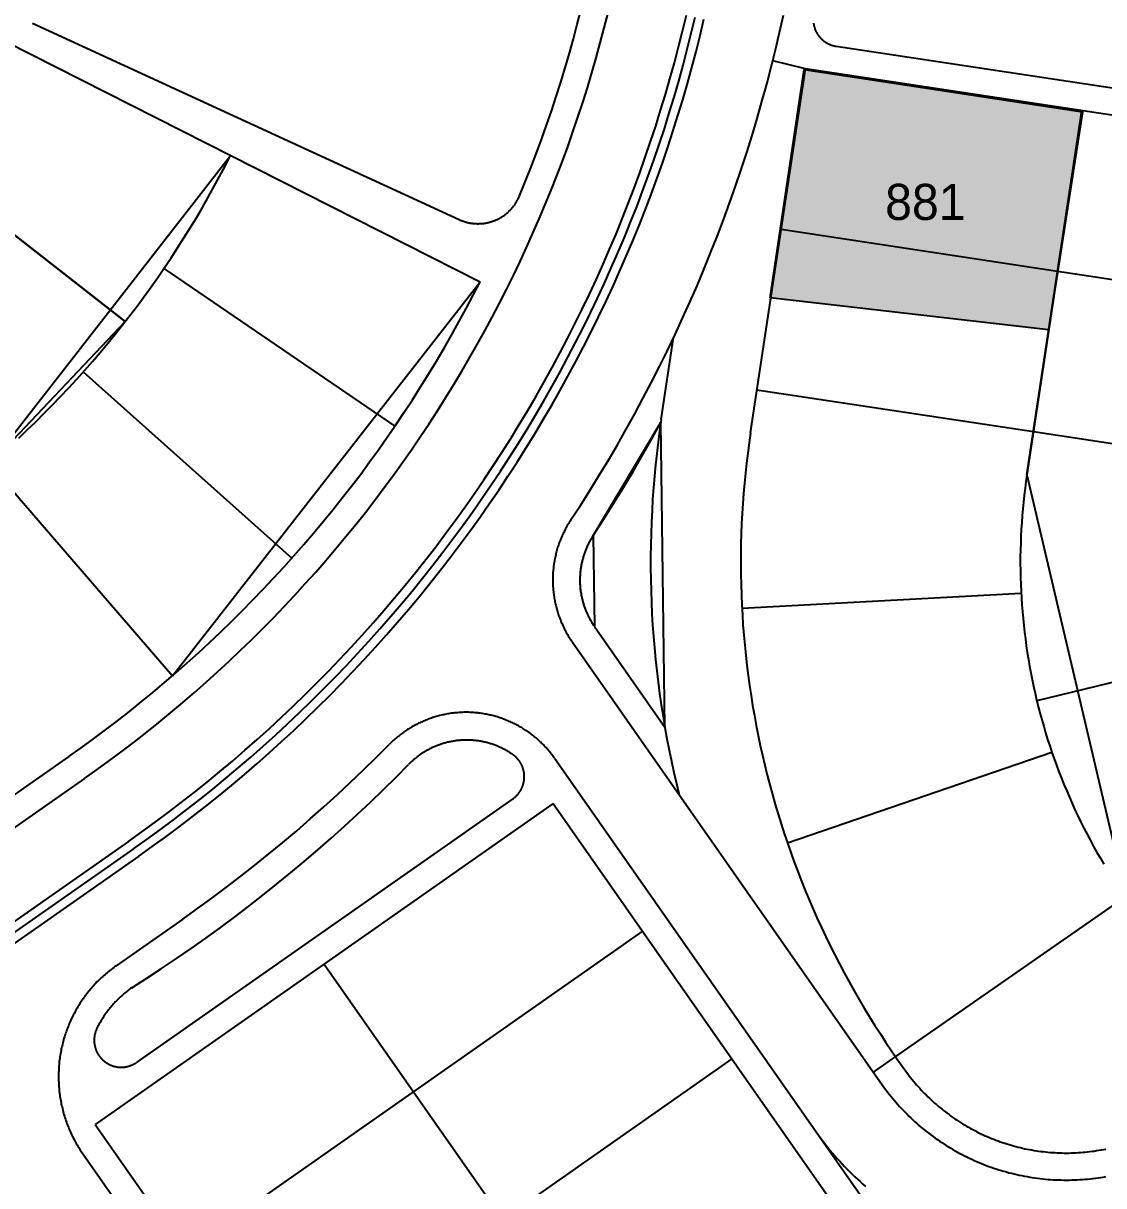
# Model space of a CAD drawing. Header units: metres. Extents: x 680594 to 684853, y 828874 to 830078.
# Drawn here: x 681549.4 to 681669.2, y 829345.4 to 829474.2 of the extents above; entities that cross this region are included whole.
import ezdxf
from ezdxf.enums import TextEntityAlignment as Align

# ---------------------------------------------------------------- set-up
doc = ezdxf.new("R2010")
doc.units = ezdxf.units.M
for name, color, linetype in [('PLOT_LINES', 7, 'Continuous'), ('PLOT_NUMBERS', 7, 'Continuous'), ('SELECTED_PLOTS', 3, 'Continuous')]:
    doc.layers.add(name, color=color, linetype=linetype)

msp = doc.modelspace()

# ---------------------------------------------------------------- hatches: boundary and pattern name
at = {"layer": 'SELECTED_PLOTS'}
h = msp.add_hatch(color=3, dxfattribs=at)
h.dxf.hatch_style = 1
h.paths.add_polyline_path([(681666.87, 829464.43), (681664.1, 829446.62), (681663.11, 829440.26), (681632.23, 829443.81), (681636, 829469.1)])

# ---------------------------------------------------------------- linework, layer by layer
at = {"layer": 'PLOT_LINES'}
for points in [[(681556.19, 829390.51), (681557.6, 829391.51), (681558.99, 829392.52), (681560.37, 829393.55), (681561.74, 829394.59), (681563.1, 829395.66), (681564.44, 829396.73), (681565.78, 829397.83), (681567.09, 829398.94), (681568.4, 829400.06), (681569.69, 829401.2), (681570.97, 829402.36), (681572.23, 829403.53), (681573.48, 829404.71), (681574.72, 829405.91), (681575.94, 829407.12), (681577.15, 829408.35), (681578.35, 829409.59), (681579.52, 829410.85), (681580.69, 829412.12), (681581.84, 829413.41), (681582.97, 829414.7), (681584.09, 829416.01), (681585.19, 829417.34), (681586.28, 829418.68), (681587.35, 829420.02), (681588.4, 829421.39), (681589.44, 829422.76), (681590.46, 829424.15), (681591.47, 829425.55), (681592.46, 829426.96), (681593.43, 829428.38), (681594.39, 829429.81), (681595.33, 829431.26), (681596.25, 829432.71), (681597.15, 829434.18), (681598.04, 829435.66), (681598.91, 829437.14), (681599.76, 829438.64), (681600.6, 829440.15), (681601.41, 829441.66), (681602.21, 829443.19), (681602.99, 829444.73), (681603.76, 829446.27), (681604.5, 829447.83), (681605.23, 829449.39), (681605.93, 829450.96), (681606.62, 829452.54), (681607.29, 829454.13), (681607.94, 829455.72), (681608.58, 829457.32), (681609.19, 829458.93), (681609.78, 829460.55), (681610.36, 829462.18), (681610.91, 829463.81), (681611.45, 829465.44), (681611.97, 829467.09), (681612.47, 829468.74), (681612.94, 829470.39), (681613.4, 829472.05), (681613.84, 829473.72), (681614.26, 829475.39)], [(681561.07, 829383.55), (681562.56, 829384.6), (681564.03, 829385.67), (681565.49, 829386.76), (681566.94, 829387.87), (681568.38, 829388.99), (681569.8, 829390.13), (681571.21, 829391.29), (681572.6, 829392.46), (681573.98, 829393.65), (681575.35, 829394.86), (681576.7, 829396.08), (681578.04, 829397.32), (681579.37, 829398.57), (681580.68, 829399.84), (681581.97, 829401.13), (681583.25, 829402.43), (681584.51, 829403.74), (681585.76, 829405.07), (681586.99, 829406.42), (681588.2, 829407.78), (681589.4, 829409.15), (681590.59, 829410.54), (681591.75, 829411.94), (681592.9, 829413.35), (681594.04, 829414.78), (681595.15, 829416.22), (681596.25, 829417.68), (681597.34, 829419.14), (681598.4, 829420.62), (681599.45, 829422.12), (681600.48, 829423.62), (681601.49, 829425.14), (681602.48, 829426.67), (681603.46, 829428.21), (681604.41, 829429.76), (681605.35, 829431.32), (681606.27, 829432.9), (681607.18, 829434.48), (681608.06, 829436.08), (681608.92, 829437.68), (681609.77, 829439.3), (681610.59, 829440.92), (681611.4, 829442.56), (681612.19, 829444.2), (681612.96, 829445.85), (681613.7, 829447.52), (681614.43, 829449.19), (681615.14, 829450.87), (681615.83, 829452.56), (681616.5, 829454.25), (681617.15, 829455.96), (681617.78, 829457.67), (681618.39, 829459.39), (681618.98, 829461.11), (681619.54, 829462.84), (681620.09, 829464.58), (681620.62, 829466.33), (681621.12, 829468.08), (681621.61, 829469.84), (681622.07, 829471.6), (681622.52, 829473.37), (681622.94, 829475.14)], [(681604.44, 829455.09), (681605.08, 829456.64), (681605.7, 829458.2), (681606.3, 829459.77), (681606.88, 829461.34), (681607.44, 829462.92), (681607.98, 829464.5), (681608.51, 829466.1), (681609.02, 829467.7), (681609.5, 829469.3), (681609.97, 829470.91), (681610.42, 829472.52), (681610.85, 829474.14), (681611.27, 829475.77)], [(681610.11, 829419.15), (681611.19, 829420.8), (681612.25, 829422.46), (681613.28, 829424.14), (681614.3, 829425.82), (681615.3, 829427.52), (681616.27, 829429.24), (681617.23, 829430.96), (681618.16, 829432.7), (681619.08, 829434.44), (681619.97, 829436.2), (681620.84, 829437.97), (681621.7, 829439.74), (681622.53, 829441.53), (681623.33, 829443.33), (681624.12, 829445.14), (681624.89, 829446.95), (681625.63, 829448.78), (681626.35, 829450.61), (681627.05, 829452.45), (681627.73, 829454.3), (681628.38, 829456.16), (681629.02, 829458.03), (681629.63, 829459.9), (681630.22, 829461.78), (681630.78, 829463.67), (681631.32, 829465.57), (681631.85, 829467.47), (681632.34, 829469.37), (681632.82, 829471.29), (681633.27, 829473.21), (681633.7, 829475.13)], [(681550.45, 829474.23), (681597.74, 829452.47)], [(681561.64, 829382.73), (681563.14, 829383.79), (681564.62, 829384.87), (681566.09, 829385.96), (681567.55, 829387.08), (681569, 829388.21), (681570.43, 829389.36), (681571.85, 829390.52), (681573.25, 829391.7), (681574.64, 829392.9), (681576.02, 829394.11), (681577.38, 829395.34), (681578.73, 829396.59), (681580.06, 829397.85), (681581.38, 829399.13), (681582.68, 829400.42), (681583.96, 829401.73), (681585.24, 829403.05), (681586.49, 829404.39), (681587.73, 829405.75), (681588.95, 829407.11), (681590.16, 829408.5), (681591.35, 829409.89), (681592.53, 829411.3), (681593.68, 829412.73), (681594.82, 829414.16), (681595.95, 829415.61), (681597.05, 829417.08), (681598.14, 829418.56), (681599.22, 829420.04), (681600.27, 829421.55), (681601.31, 829423.06), (681602.32, 829424.59), (681603.32, 829426.13), (681604.31, 829427.68), (681605.27, 829429.24), (681606.21, 829430.81), (681607.14, 829432.4), (681608.05, 829433.99), (681608.94, 829435.6), (681609.81, 829437.21), (681610.66, 829438.84), (681611.49, 829440.47), (681612.3, 829442.12), (681613.09, 829443.77), (681613.87, 829445.44), (681614.62, 829447.11), (681615.35, 829448.79), (681616.07, 829450.48), (681616.76, 829452.18), (681617.43, 829453.89), (681618.09, 829455.61), (681618.72, 829457.33), (681619.33, 829459.06), (681619.92, 829460.79), (681620.5, 829462.54), (681621.05, 829464.29), (681621.58, 829466.05), (681622.09, 829467.81), (681622.57, 829469.58), (681623.04, 829471.35), (681623.49, 829473.13), (681623.92, 829474.92)], [(681562.22, 829381.91), (681563.72, 829382.98), (681565.22, 829384.06), (681566.7, 829385.17), (681568.16, 829386.29), (681569.62, 829387.42), (681571.06, 829388.58), (681572.49, 829389.75), (681573.9, 829390.94), (681575.3, 829392.15), (681576.68, 829393.37), (681578.05, 829394.61), (681579.41, 829395.86), (681580.75, 829397.13), (681582.08, 829398.42), (681583.39, 829399.72), (681584.68, 829401.03), (681585.96, 829402.37), (681587.22, 829403.71), (681588.47, 829405.08), (681589.7, 829406.45), (681590.92, 829407.84), (681592.12, 829409.25), (681593.3, 829410.67), (681594.46, 829412.1), (681595.61, 829413.55), (681596.74, 829415.01), (681597.86, 829416.48), (681598.95, 829417.97), (681600.03, 829419.47), (681601.09, 829420.98), (681602.13, 829422.5), (681603.16, 829424.04), (681604.17, 829425.59), (681605.15, 829427.15), (681606.12, 829428.72), (681607.07, 829430.3), (681608.01, 829431.9), (681608.92, 829433.5), (681609.81, 829435.12), (681610.69, 829436.74), (681611.55, 829438.38), (681612.38, 829440.03), (681613.2, 829441.68), (681614, 829443.35), (681614.78, 829445.02), (681615.53, 829446.71), (681616.27, 829448.4), (681616.99, 829450.1), (681617.69, 829451.81), (681618.37, 829453.53), (681619.02, 829455.25), (681619.66, 829456.99), (681620.28, 829458.73), (681620.87, 829460.48), (681621.45, 829462.23), (681622, 829463.99), (681622.54, 829465.76), (681623.05, 829467.54), (681623.54, 829469.32), (681624.01, 829471.1), (681624.46, 829472.89), (681624.89, 829474.69)], [(681637.03, 829474.25), (681637.04, 829474.22), (681637.04, 829474.18), (681637.05, 829474.15), (681637.06, 829474.12), (681637.06, 829474.08), (681637.07, 829474.05), (681637.08, 829474.01), (681637.08, 829473.98), (681637.09, 829473.94), (681637.1, 829473.91), (681637.11, 829473.88), (681637.12, 829473.84), (681637.13, 829473.81), (681637.14, 829473.78), (681637.15, 829473.74), (681637.16, 829473.71), (681637.17, 829473.68), (681637.18, 829473.64), (681637.19, 829473.61), (681637.2, 829473.58), (681637.22, 829473.55), (681637.23, 829473.51), (681637.24, 829473.48), (681637.26, 829473.45), (681637.27, 829473.42), (681637.29, 829473.38), (681637.3, 829473.35), (681637.31, 829473.32), (681637.33, 829473.29), (681637.35, 829473.26), (681637.36, 829473.23), (681637.38, 829473.2), (681637.4, 829473.17), (681637.41, 829473.14), (681637.43, 829473.11), (681637.45, 829473.08), (681637.47, 829473.05), (681637.49, 829473.02), (681637.51, 829472.99), (681637.52, 829472.96), (681637.54, 829472.93), (681637.56, 829472.9), (681637.58, 829472.87), (681637.61, 829472.85), (681637.63, 829472.82), (681637.65, 829472.79), (681637.67, 829472.76), (681637.69, 829472.74), (681637.71, 829472.71), (681637.74, 829472.68), (681637.76, 829472.66), (681637.78, 829472.63), (681637.81, 829472.6), (681637.83, 829472.58), (681637.85, 829472.55), (681637.88, 829472.53), (681637.9, 829472.5), (681637.93, 829472.48), (681637.95, 829472.46), (681637.98, 829472.43), (681638.01, 829472.41), (681638.03, 829472.39), (681638.06, 829472.36), (681638.08, 829472.34), (681638.11, 829472.32), (681638.14, 829472.3), (681638.17, 829472.27), (681638.19, 829472.25), (681638.22, 829472.23), (681638.25, 829472.21), (681638.28, 829472.19), (681638.31, 829472.17), (681638.34, 829472.15), (681638.36, 829472.13), (681638.39, 829472.11), (681638.42, 829472.09), (681638.45, 829472.08), (681638.48, 829472.06), (681638.51, 829472.04), (681638.54, 829472.02), (681638.57, 829472.01), (681638.6, 829471.99), (681638.64, 829471.97), (681638.67, 829471.96), (681638.7, 829471.94), (681638.73, 829471.93), (681638.76, 829471.91), (681638.79, 829471.9), (681638.82, 829471.88), (681638.86, 829471.87), (681638.89, 829471.86), (681638.92, 829471.84), (681638.95, 829471.83), (681638.99, 829471.82), (681639.02, 829471.81), (681639.05, 829471.8), (681639.09, 829471.79), (681639.12, 829471.78), (681639.15, 829471.77), (681639.19, 829471.76), (681639.22, 829471.75), (681639.25, 829471.74), (681639.29, 829471.73), (681639.32, 829471.72), (681639.36, 829471.71), (681639.39, 829471.7), (681639.42, 829471.7), (681639.46, 829471.69), (681639.49, 829471.69), (681639.53, 829471.68), (681639.56, 829471.67)], [(681544.74, 829473.56), (681600.06, 829445.58)], [(681694.93, 829463.3), (681639.56, 829471.67)], [(681636.15, 829469.16), (681632.52, 829470.06)], [(681630.05, 829428.83), (681636.15, 829469.16)], [(681697.45, 829459.89), (681636.15, 829469.16)], [(681666.8, 829464.52), (681660.7, 829424.19), (681671.73, 829377.19), (681685.45, 829357.6)], [(681660.7, 829424.19), (681666.8, 829464.52)], [(681666.8, 829464.52), (681660.7, 829424.19), (681671.73, 829377.19), (681685.45, 829357.6)], [(681536.29, 829460.25), (681525.42, 829448.82), (681545.69, 829425.37), (681560.72, 829441.17), (681536.29, 829460.25)], [(681536.29, 829460.25), (681560.72, 829441.17)], [(681545.69, 829425.37), (681572.4, 829459.57)], [(681548.91, 829428.26), (681549.86, 829429.16), (681550.8, 829430.07), (681551.73, 829431), (681552.65, 829431.93), (681553.56, 829432.88), (681554.46, 829433.83), (681555.35, 829434.8), (681556.23, 829435.77), (681557.09, 829436.76), (681557.94, 829437.75), (681558.79, 829438.76), (681559.62, 829439.78), (681560.43, 829440.8), (681561.24, 829441.84), (681562.03, 829442.88), (681562.81, 829443.93), (681563.58, 829445), (681564.34, 829446.07), (681565.08, 829447.15), (681565.81, 829448.24), (681566.53, 829449.33), (681567.23, 829450.44), (681567.93, 829451.55), (681568.61, 829452.68), (681569.27, 829453.81), (681569.92, 829454.94), (681570.56, 829456.09), (681571.19, 829457.24), (681571.8, 829458.4), (681572.4, 829459.57)], [(681548.91, 829428.26), (681549.86, 829429.16), (681550.8, 829430.07), (681551.73, 829431), (681552.65, 829431.93), (681553.56, 829432.88), (681554.46, 829433.83), (681555.35, 829434.8), (681556.23, 829435.77), (681557.09, 829436.76), (681557.94, 829437.75), (681558.79, 829438.76), (681559.61, 829439.78), (681560.43, 829440.8), (681561.24, 829441.84), (681562.03, 829442.88), (681562.81, 829443.93), (681563.58, 829445), (681564.34, 829446.07), (681565.08, 829447.15), (681565.81, 829448.24), (681566.53, 829449.33), (681567.23, 829450.44), (681567.93, 829451.55), (681568.61, 829452.68), (681569.27, 829453.81), (681569.92, 829454.94), (681570.56, 829456.09), (681571.19, 829457.24), (681571.8, 829458.4), (681572.4, 829459.57)], [(681597.74, 829452.47), (681597.79, 829452.45), (681597.84, 829452.42), (681597.9, 829452.4), (681597.95, 829452.38), (681598.01, 829452.36), (681598.06, 829452.34), (681598.12, 829452.32), (681598.17, 829452.3), (681598.23, 829452.28), (681598.28, 829452.26), (681598.34, 829452.24), (681598.39, 829452.22), (681598.45, 829452.21), (681598.5, 829452.19), (681598.56, 829452.18), (681598.62, 829452.16), (681598.67, 829452.15), (681598.73, 829452.14), (681598.79, 829452.12), (681598.84, 829452.11), (681598.9, 829452.1), (681598.96, 829452.09), (681599.02, 829452.08), (681599.07, 829452.07), (681599.13, 829452.06), (681599.19, 829452.06), (681599.25, 829452.05), (681599.3, 829452.04), (681599.36, 829452.04), (681599.42, 829452.03), (681599.48, 829452.03), (681599.54, 829452.02), (681599.59, 829452.02), (681599.65, 829452.02), (681599.71, 829452.02), (681599.77, 829452.01), (681599.83, 829452.01), (681599.88, 829452.01), (681599.94, 829452.02), (681600, 829452.02), (681600.06, 829452.02), (681600.12, 829452.02), (681600.18, 829452.03), (681600.23, 829452.03), (681600.29, 829452.04), (681600.35, 829452.04), (681600.41, 829452.05), (681600.47, 829452.05), (681600.52, 829452.06), (681600.58, 829452.07), (681600.64, 829452.08), (681600.7, 829452.09), (681600.75, 829452.1), (681600.81, 829452.11), (681600.87, 829452.12), (681600.92, 829452.14), (681600.98, 829452.15), (681601.04, 829452.16), (681601.09, 829452.18), (681601.15, 829452.19), (681601.21, 829452.21), (681601.26, 829452.22), (681601.32, 829452.24), (681601.37, 829452.26), (681601.43, 829452.28), (681601.48, 829452.3), (681601.54, 829452.32), (681601.59, 829452.34), (681601.65, 829452.36), (681601.7, 829452.38), (681601.76, 829452.4), (681601.81, 829452.42), (681601.86, 829452.45), (681601.92, 829452.47), (681601.97, 829452.49), (681602.02, 829452.52), (681602.07, 829452.55), (681602.12, 829452.57), (681602.18, 829452.6), (681602.23, 829452.63), (681602.28, 829452.66), (681602.33, 829452.68), (681602.38, 829452.71), (681602.43, 829452.74), (681602.48, 829452.77), (681602.53, 829452.81), (681602.58, 829452.84), (681602.63, 829452.87), (681602.67, 829452.9), (681602.72, 829452.94), (681602.77, 829452.97), (681602.82, 829453), (681602.86, 829453.04), (681602.91, 829453.07), (681602.95, 829453.11), (681603, 829453.15), (681603.04, 829453.18), (681603.09, 829453.22), (681603.13, 829453.26), (681603.18, 829453.3), (681603.22, 829453.34), (681603.26, 829453.38), (681603.3, 829453.42), (681603.34, 829453.46), (681603.39, 829453.5), (681603.43, 829453.54), (681603.47, 829453.58), (681603.51, 829453.63), (681603.55, 829453.67), (681603.58, 829453.71), (681603.62, 829453.76), (681603.66, 829453.8), (681603.7, 829453.85), (681603.73, 829453.89), (681603.77, 829453.94), (681603.81, 829453.98), (681603.84, 829454.03), (681603.87, 829454.08), (681603.91, 829454.12), (681603.94, 829454.17), (681603.98, 829454.22), (681604.01, 829454.27), (681604.04, 829454.32), (681604.07, 829454.37), (681604.1, 829454.42), (681604.13, 829454.47), (681604.16, 829454.52), (681604.19, 829454.57), (681604.22, 829454.62), (681604.24, 829454.67), (681604.27, 829454.72), (681604.3, 829454.77), (681604.32, 829454.83), (681604.35, 829454.88), (681604.37, 829454.93), (681604.4, 829454.98), (681604.42, 829455.04), (681604.44, 829455.09)], [(681664.11, 829446.72), (681633.46, 829451.36)], [(681525.42, 829448.83), (681565.97, 829401.92)], [(681565.01, 829447.04), (681590.63, 829429.59)], [(681694.76, 829442.09), (681664.11, 829446.72)], [(681554.47, 829392.97), (681555.84, 829393.93), (681557.19, 829394.92), (681558.54, 829395.92), (681559.87, 829396.93), (681561.19, 829397.97), (681562.49, 829399.01), (681563.79, 829400.07), (681565.07, 829401.15), (681566.34, 829402.24), (681567.59, 829403.35), (681568.84, 829404.47), (681570.07, 829405.61), (681571.28, 829406.76), (681572.49, 829407.92), (681573.68, 829409.1), (681574.85, 829410.29), (681576.02, 829411.5), (681577.16, 829412.72), (681578.3, 829413.95), (681579.41, 829415.2), (681580.52, 829416.45), (681581.61, 829417.73), (681582.68, 829419.01), (681583.74, 829420.31), (681584.78, 829421.62), (681585.81, 829422.94), (681586.83, 829424.27), (681587.82, 829425.62), (681588.8, 829426.97), (681589.77, 829428.34), (681590.72, 829429.72), (681591.65, 829431.11), (681592.57, 829432.51), (681593.47, 829433.92), (681594.35, 829435.35), (681595.22, 829436.78), (681596.07, 829438.22), (681596.9, 829439.67), (681597.72, 829441.14), (681598.52, 829442.61), (681599.3, 829444.09), (681600.06, 829445.58)], [(681565.97, 829401.92), (681600.06, 829445.58)], [(681620.16, 829430.32), (681621.53, 829439.4)], [(681556.05, 829435.58), (681579.2, 829414.95)], [(681661.42, 829428.93), (681630.76, 829433.56)], [(681612.61, 829417.47), (681613.75, 829419.22), (681614.87, 829420.99), (681615.96, 829422.76), (681617.03, 829424.56), (681618.08, 829426.36), (681619.11, 829428.18), (681620.11, 829430.01)], [(681620.11, 829430.01), (681612.61, 829417.47), (681612.76, 829407.36), (681620.55, 829396.23), (681620.11, 829430.01)], [(681620.16, 829430.32), (681619.98, 829429.07), (681619.81, 829427.81), (681619.66, 829426.55), (681619.52, 829425.28), (681619.4, 829424.02), (681619.29, 829422.75), (681619.2, 829421.48), (681619.13, 829420.22), (681619.06, 829418.95), (681619.02, 829417.68), (681618.99, 829416.41), (681618.97, 829415.14), (681618.97, 829413.87), (681618.99, 829412.6), (681619.02, 829411.33), (681619.06, 829410.06), (681619.12, 829408.79), (681619.2, 829407.52), (681619.29, 829406.25), (681619.4, 829404.99), (681619.52, 829403.72), (681619.65, 829402.46), (681619.8, 829401.2), (681619.97, 829399.94), (681620.15, 829398.68), (681620.35, 829397.43), (681620.56, 829396.18), (681620.79, 829394.93), (681621.03, 829393.68), (681621.29, 829392.44), (681621.56, 829391.19), (681621.85, 829389.96), (681622.15, 829388.72)], [(681630.05, 829428.83), (681629.89, 829427.72), (681629.74, 829426.6), (681629.6, 829425.49), (681629.48, 829424.37), (681629.37, 829423.25), (681629.28, 829422.13), (681629.19, 829421.01), (681629.12, 829419.89), (681629.07, 829418.77), (681629.02, 829417.64), (681628.99, 829416.52), (681628.97, 829415.4), (681628.97, 829414.27), (681628.98, 829413.15), (681629, 829412.02), (681629.04, 829410.9), (681629.09, 829409.78), (681629.15, 829408.66), (681629.22, 829407.54), (681629.31, 829406.41), (681629.41, 829405.3), (681629.52, 829404.18), (681629.65, 829403.06), (681629.79, 829401.95), (681629.94, 829400.83), (681630.11, 829399.72), (681630.29, 829398.61), (681630.48, 829397.5), (681630.69, 829396.4), (681630.91, 829395.3), (681631.14, 829394.2), (681631.38, 829393.1), (681631.64, 829392.01), (681631.91, 829390.91), (681632.19, 829389.83), (681632.48, 829388.74), (681632.79, 829387.66), (681633.11, 829386.58), (681633.44, 829385.51), (681633.79, 829384.44), (681634.15, 829383.38), (681634.52, 829382.32), (681634.9, 829381.26), (681635.3, 829380.21), (681635.7, 829379.16), (681636.12, 829378.12), (681636.55, 829377.08), (681637, 829376.05), (681637.45, 829375.02), (681637.92, 829374), (681638.4, 829372.98), (681638.89, 829371.97), (681639.4, 829370.97), (681639.91, 829369.97), (681640.44, 829368.97), (681640.98, 829367.99), (681641.53, 829367.01), (681642.09, 829366.03), (681642.66, 829365.07), (681643.25, 829364.11), (681643.84, 829363.15), (681644.45, 829362.21), (681645.06, 829361.27), (681645.69, 829360.34), (681646.33, 829359.41)], [(681692.07, 829424.29), (681661.42, 829428.93)], [(681660.7, 829424.19), (681660.59, 829423.44), (681660.49, 829422.69), (681660.4, 829421.93), (681660.32, 829421.17), (681660.24, 829420.42), (681660.18, 829419.66), (681660.12, 829418.9), (681660.07, 829418.14), (681660.04, 829417.38), (681660.01, 829416.62), (681659.99, 829415.86), (681659.97, 829415.1), (681659.97, 829414.34), (681659.98, 829413.58), (681659.99, 829412.82), (681660.02, 829412.06), (681660.05, 829411.3), (681660.09, 829410.54), (681660.14, 829409.78), (681660.2, 829409.02), (681660.27, 829408.26), (681660.35, 829407.5), (681660.43, 829406.75), (681660.53, 829405.99), (681660.63, 829405.24), (681660.74, 829404.49), (681660.86, 829403.73), (681660.99, 829402.98), (681661.13, 829402.24), (681661.28, 829401.49), (681661.44, 829400.75), (681661.6, 829400), (681661.78, 829399.26), (681661.96, 829398.52), (681662.15, 829397.79), (681662.35, 829397.05), (681662.56, 829396.32), (681662.77, 829395.59), (681663, 829394.86), (681663.23, 829394.14), (681663.48, 829393.42), (681663.73, 829392.7), (681663.99, 829391.99), (681664.25, 829391.27), (681664.53, 829390.56), (681664.81, 829389.86), (681665.11, 829389.16), (681665.41, 829388.46), (681665.71, 829387.76), (681666.03, 829387.07), (681666.36, 829386.38), (681666.69, 829385.7), (681667.03, 829385.02), (681667.38, 829384.34), (681667.74, 829383.67), (681668.1, 829383), (681668.47, 829382.34), (681668.85, 829381.68), (681669.24, 829381.02)], [(681610.11, 829419.15), (681610.04, 829419.03), (681609.96, 829418.91), (681609.89, 829418.79), (681609.81, 829418.67), (681609.74, 829418.55), (681609.67, 829418.43), (681609.61, 829418.3), (681609.54, 829418.18), (681609.47, 829418.05), (681609.41, 829417.93), (681609.35, 829417.8), (681609.29, 829417.68), (681609.23, 829417.55), (681609.17, 829417.42), (681609.11, 829417.29), (681609.06, 829417.16), (681609, 829417.03), (681608.95, 829416.9), (681608.9, 829416.77), (681608.85, 829416.64), (681608.8, 829416.51), (681608.76, 829416.38), (681608.71, 829416.24), (681608.67, 829416.11), (681608.63, 829415.97), (681608.59, 829415.84), (681608.55, 829415.7), (681608.52, 829415.57), (681608.48, 829415.43), (681608.45, 829415.29), (681608.42, 829415.16), (681608.39, 829415.02), (681608.36, 829414.88), (681608.33, 829414.74), (681608.31, 829414.61), (681608.28, 829414.47), (681608.26, 829414.33), (681608.24, 829414.19), (681608.22, 829414.05), (681608.21, 829413.91), (681608.19, 829413.77), (681608.18, 829413.63), (681608.16, 829413.49), (681608.15, 829413.35), (681608.15, 829413.21), (681608.14, 829413.07), (681608.13, 829412.93), (681608.13, 829412.79), (681608.13, 829412.65), (681608.13, 829412.51), (681608.13, 829412.37), (681608.13, 829412.23), (681608.13, 829412.09), (681608.14, 829411.95), (681608.15, 829411.81), (681608.16, 829411.67), (681608.17, 829411.53), (681608.18, 829411.39), (681608.19, 829411.25), (681608.21, 829411.11), (681608.23, 829410.97), (681608.25, 829410.83), (681608.27, 829410.69), (681608.29, 829410.55), (681608.31, 829410.41), (681608.34, 829410.27), (681608.37, 829410.14), (681608.4, 829410), (681608.43, 829409.86), (681608.46, 829409.72), (681608.49, 829409.59), (681608.53, 829409.45), (681608.56, 829409.32), (681608.6, 829409.18), (681608.64, 829409.05), (681608.68, 829408.91), (681608.73, 829408.78), (681608.77, 829408.64), (681608.82, 829408.51), (681608.87, 829408.38), (681608.92, 829408.25), (681608.97, 829408.12), (681609.02, 829407.99), (681609.07, 829407.86), (681609.13, 829407.73), (681609.19, 829407.6), (681609.24, 829407.47), (681609.3, 829407.34), (681609.37, 829407.22), (681609.43, 829407.09), (681609.49, 829406.97), (681609.56, 829406.84), (681609.63, 829406.72), (681609.7, 829406.6), (681609.77, 829406.48), (681609.84, 829406.35), (681609.91, 829406.23), (681609.98, 829406.11), (681610.06, 829406), (681610.14, 829405.88), (681610.22, 829405.76), (681610.3, 829405.65)], [(681612.61, 829417.47), (681612.56, 829417.38), (681612.5, 829417.29), (681612.45, 829417.2), (681612.39, 829417.11), (681612.34, 829417.02), (681612.29, 829416.93), (681612.24, 829416.84), (681612.19, 829416.75), (681612.14, 829416.65), (681612.09, 829416.56), (681612.04, 829416.46), (681612, 829416.37), (681611.95, 829416.27), (681611.91, 829416.18), (681611.87, 829416.08), (681611.83, 829415.98), (681611.79, 829415.89), (681611.75, 829415.79), (681611.71, 829415.69), (681611.67, 829415.59), (681611.64, 829415.49), (681611.6, 829415.39), (681611.57, 829415.29), (681611.54, 829415.19), (681611.51, 829415.09), (681611.48, 829414.99), (681611.45, 829414.89), (681611.42, 829414.79), (681611.4, 829414.69), (681611.37, 829414.58), (681611.35, 829414.48), (681611.33, 829414.38), (681611.3, 829414.28), (681611.28, 829414.17), (681611.27, 829414.07), (681611.25, 829413.96), (681611.23, 829413.86), (681611.22, 829413.76), (681611.2, 829413.65), (681611.19, 829413.55), (681611.18, 829413.44), (681611.17, 829413.34), (681611.16, 829413.23), (681611.15, 829413.13), (681611.15, 829413.02), (681611.14, 829412.92), (681611.14, 829412.81), (681611.13, 829412.71), (681611.13, 829412.6), (681611.13, 829412.5), (681611.13, 829412.39), (681611.14, 829412.29), (681611.14, 829412.18), (681611.14, 829412.08), (681611.15, 829411.97), (681611.16, 829411.87), (681611.16, 829411.76), (681611.17, 829411.66), (681611.18, 829411.55), (681611.2, 829411.45), (681611.21, 829411.34), (681611.22, 829411.24), (681611.24, 829411.13), (681611.26, 829411.03), (681611.27, 829410.93), (681611.29, 829410.82), (681611.31, 829410.72), (681611.34, 829410.62), (681611.36, 829410.51), (681611.38, 829410.41), (681611.41, 829410.31), (681611.43, 829410.21), (681611.46, 829410.11), (681611.49, 829410), (681611.52, 829409.9), (681611.55, 829409.8), (681611.58, 829409.7), (681611.62, 829409.6), (681611.65, 829409.5), (681611.69, 829409.41), (681611.73, 829409.31), (681611.76, 829409.21), (681611.8, 829409.11), (681611.84, 829409.01), (681611.89, 829408.92), (681611.93, 829408.82), (681611.97, 829408.72), (681612.02, 829408.63), (681612.06, 829408.54), (681612.11, 829408.44), (681612.16, 829408.35), (681612.21, 829408.25), (681612.26, 829408.16), (681612.31, 829408.07), (681612.36, 829407.98), (681612.42, 829407.89), (681612.47, 829407.8), (681612.53, 829407.71), (681612.58, 829407.62), (681612.64, 829407.53), (681612.7, 829407.45), (681612.76, 829407.36)], [(681660.06, 829411.02), (681629.11, 829409.37)], [(681612.76, 829407.36), (681620.55, 829396.23)], [(681610.3, 829405.65), (681643.87, 829357.69)], [(681691.93, 829406.44), (681661.81, 829399.12)], [(681608.34, 829392.74), (681608.26, 829392.86), (681608.18, 829392.97), (681608.1, 829393.08), (681608.01, 829393.19), (681607.93, 829393.31), (681607.84, 829393.41), (681607.75, 829393.52), (681607.66, 829393.63), (681607.57, 829393.74), (681607.48, 829393.84), (681607.38, 829393.95), (681607.29, 829394.05), (681607.19, 829394.15), (681607.09, 829394.25), (681606.99, 829394.35), (681606.89, 829394.45), (681606.79, 829394.55), (681606.69, 829394.64), (681606.59, 829394.74), (681606.48, 829394.83), (681606.38, 829394.92), (681606.27, 829395.02), (681606.16, 829395.11), (681606.06, 829395.19), (681605.95, 829395.28), (681605.84, 829395.37), (681605.72, 829395.45), (681605.61, 829395.54), (681605.5, 829395.62), (681605.38, 829395.7), (681605.27, 829395.78), (681605.15, 829395.86), (681605.03, 829395.93), (681604.92, 829396.01), (681604.8, 829396.08), (681604.68, 829396.16), (681604.56, 829396.23), (681604.43, 829396.3), (681604.31, 829396.37), (681604.19, 829396.43), (681604.07, 829396.5), (681603.94, 829396.56), (681603.82, 829396.63), (681603.69, 829396.69), (681603.56, 829396.75), (681603.43, 829396.81), (681603.31, 829396.86), (681603.18, 829396.92), (681603.05, 829396.97), (681602.92, 829397.02), (681602.79, 829397.07), (681602.66, 829397.12), (681602.52, 829397.17), (681602.39, 829397.22), (681602.26, 829397.26), (681602.13, 829397.3), (681601.99, 829397.35), (681601.86, 829397.39), (681601.72, 829397.42), (681601.59, 829397.46), (681601.45, 829397.5), (681601.31, 829397.53), (681601.18, 829397.56), (681601.04, 829397.59), (681600.9, 829397.62), (681600.77, 829397.65), (681600.63, 829397.67), (681600.49, 829397.7), (681600.35, 829397.72), (681600.21, 829397.74), (681600.07, 829397.76), (681599.94, 829397.78), (681599.8, 829397.79), (681599.66, 829397.81), (681599.52, 829397.82), (681599.38, 829397.83), (681599.24, 829397.84), (681599.1, 829397.85), (681598.96, 829397.85), (681598.82, 829397.86), (681598.68, 829397.86), (681598.54, 829397.86), (681598.4, 829397.86), (681598.26, 829397.86), (681598.12, 829397.85), (681597.98, 829397.85), (681597.84, 829397.84), (681597.7, 829397.83), (681597.56, 829397.82), (681597.42, 829397.81), (681597.28, 829397.8), (681597.14, 829397.78), (681597, 829397.76), (681596.86, 829397.75), (681596.72, 829397.73), (681596.58, 829397.7), (681596.44, 829397.68), (681596.31, 829397.66), (681596.17, 829397.63), (681596.03, 829397.6), (681595.89, 829397.57), (681595.76, 829397.54), (681595.62, 829397.51), (681595.49, 829397.47), (681595.35, 829397.44), (681595.21, 829397.4), (681595.08, 829397.36), (681594.95, 829397.32), (681594.81, 829397.27), (681594.68, 829397.23), (681594.55, 829397.19), (681594.41, 829397.14), (681594.28, 829397.09), (681594.15, 829397.04), (681594.02, 829396.99), (681593.89, 829396.93), (681593.76, 829396.88), (681593.63, 829396.82), (681593.51, 829396.77), (681593.38, 829396.71), (681593.25, 829396.65), (681593.13, 829396.58), (681593, 829396.52), (681592.88, 829396.45), (681592.76, 829396.39), (681592.63, 829396.32), (681592.51, 829396.25), (681592.39, 829396.18), (681592.27, 829396.11), (681592.15, 829396.03), (681592.03, 829395.96), (681591.91, 829395.88), (681591.8, 829395.8), (681591.68, 829395.73), (681591.57, 829395.64), (681591.45, 829395.56), (681591.34, 829395.48), (681591.23, 829395.4), (681591.12, 829395.31), (681591.01, 829395.22), (681590.9, 829395.13), (681590.79, 829395.04), (681590.68, 829394.95), (681590.58, 829394.86), (681590.47, 829394.77), (681590.37, 829394.67), (681590.27, 829394.58), (681590.17, 829394.48), (681590.07, 829394.38), (681589.97, 829394.28)], [(681567.09, 829374.94), (681568.72, 829376.1), (681570.34, 829377.28), (681571.94, 829378.47), (681573.53, 829379.69), (681575.1, 829380.92), (681576.66, 829382.18), (681578.2, 829383.45), (681579.73, 829384.74), (681581.24, 829386.05), (681582.74, 829387.38), (681584.22, 829388.72), (681585.68, 829390.09), (681587.13, 829391.47), (681588.56, 829392.87), (681589.97, 829394.28)], [(681603.68, 829393.19), (681603.59, 829393.25), (681603.5, 829393.31), (681603.42, 829393.37), (681603.33, 829393.42), (681603.24, 829393.48), (681603.15, 829393.53), (681603.06, 829393.59), (681602.97, 829393.64), (681602.87, 829393.69), (681602.78, 829393.74), (681602.69, 829393.79), (681602.59, 829393.83), (681602.5, 829393.88), (681602.41, 829393.93), (681602.31, 829393.97), (681602.22, 829394.01), (681602.12, 829394.05), (681602.02, 829394.1), (681601.93, 829394.14), (681601.83, 829394.17), (681601.73, 829394.21), (681601.63, 829394.25), (681601.53, 829394.28), (681601.43, 829394.32), (681601.33, 829394.35), (681601.23, 829394.38), (681601.13, 829394.41), (681601.03, 829394.44), (681600.93, 829394.47), (681600.83, 829394.5), (681600.73, 829394.52), (681600.63, 829394.55), (681600.52, 829394.57), (681600.42, 829394.59), (681600.32, 829394.61), (681600.21, 829394.63), (681600.11, 829394.65), (681600.01, 829394.67), (681599.9, 829394.69), (681599.8, 829394.7), (681599.7, 829394.71), (681599.59, 829394.73), (681599.49, 829394.74), (681599.38, 829394.75), (681599.28, 829394.76), (681599.17, 829394.77), (681599.07, 829394.77), (681598.96, 829394.78), (681598.86, 829394.78), (681598.75, 829394.78), (681598.65, 829394.79), (681598.54, 829394.79), (681598.44, 829394.78), (681598.33, 829394.78), (681598.23, 829394.78), (681598.13, 829394.77), (681598.02, 829394.77), (681597.92, 829394.76), (681597.81, 829394.75), (681597.71, 829394.74), (681597.6, 829394.73), (681597.5, 829394.72), (681597.39, 829394.71), (681597.29, 829394.69), (681597.19, 829394.68), (681597.08, 829394.66), (681596.98, 829394.64), (681596.88, 829394.63), (681596.77, 829394.6), (681596.67, 829394.58), (681596.57, 829394.56), (681596.47, 829394.54), (681596.36, 829394.51), (681596.26, 829394.49), (681596.16, 829394.46), (681596.06, 829394.43), (681595.96, 829394.4), (681595.86, 829394.37), (681595.76, 829394.34), (681595.66, 829394.3), (681595.56, 829394.27), (681595.46, 829394.23), (681595.36, 829394.2), (681595.26, 829394.16), (681595.17, 829394.12), (681595.07, 829394.08), (681594.97, 829394.04), (681594.88, 829393.99), (681594.78, 829393.95), (681594.69, 829393.91), (681594.59, 829393.86), (681594.5, 829393.81), (681594.41, 829393.77), (681594.31, 829393.72), (681594.22, 829393.67), (681594.13, 829393.62), (681594.04, 829393.56), (681593.95, 829393.51), (681593.86, 829393.46), (681593.77, 829393.4), (681593.68, 829393.34), (681593.59, 829393.29), (681593.51, 829393.23), (681593.42, 829393.17), (681593.33, 829393.11), (681593.25, 829393.05), (681593.16, 829392.98), (681593.08, 829392.92), (681593, 829392.86), (681592.92, 829392.79), (681592.83, 829392.72), (681592.75, 829392.66), (681592.67, 829392.59), (681592.59, 829392.52), (681592.52, 829392.45), (681592.44, 829392.38), (681592.36, 829392.31), (681592.29, 829392.23), (681592.21, 829392.16), (681592.14, 829392.08)], [(681554.47, 829392.97), (681486.69, 829345.51)], [(681603.7, 829388.27), (681603.72, 829388.29), (681603.75, 829388.31), (681603.78, 829388.33), (681603.81, 829388.35), (681603.84, 829388.37), (681603.86, 829388.39), (681603.89, 829388.42), (681603.92, 829388.44), (681603.94, 829388.46), (681603.97, 829388.48), (681604, 829388.51), (681604.02, 829388.53), (681604.05, 829388.55), (681604.07, 829388.58), (681604.1, 829388.6), (681604.12, 829388.63), (681604.15, 829388.65), (681604.17, 829388.68), (681604.19, 829388.71), (681604.22, 829388.73), (681604.24, 829388.76), (681604.26, 829388.78), (681604.29, 829388.81), (681604.31, 829388.84), (681604.33, 829388.87), (681604.35, 829388.89), (681604.37, 829388.92), (681604.39, 829388.95), (681604.41, 829388.98), (681604.43, 829389.01), (681604.45, 829389.04), (681604.47, 829389.06), (681604.49, 829389.09), (681604.51, 829389.12), (681604.53, 829389.15), (681604.55, 829389.18), (681604.57, 829389.21), (681604.58, 829389.24), (681604.6, 829389.27), (681604.62, 829389.3), (681604.63, 829389.34), (681604.65, 829389.37), (681604.67, 829389.4), (681604.68, 829389.43), (681604.7, 829389.46), (681604.71, 829389.49), (681604.72, 829389.53), (681604.74, 829389.56), (681604.75, 829389.59), (681604.76, 829389.62), (681604.78, 829389.65), (681604.79, 829389.69), (681604.8, 829389.72), (681604.81, 829389.75), (681604.82, 829389.79), (681604.84, 829389.82), (681604.85, 829389.85), (681604.86, 829389.89), (681604.86, 829389.92), (681604.87, 829389.95), (681604.88, 829389.99), (681604.89, 829390.02), (681604.9, 829390.06), (681604.91, 829390.09), (681604.91, 829390.13), (681604.92, 829390.16), (681604.93, 829390.19), (681604.93, 829390.23), (681604.94, 829390.26), (681604.94, 829390.3), (681604.95, 829390.33), (681604.95, 829390.37), (681604.96, 829390.4), (681604.96, 829390.44), (681604.96, 829390.47), (681604.97, 829390.51), (681604.97, 829390.54), (681604.97, 829390.58), (681604.97, 829390.61), (681604.97, 829390.65), (681604.97, 829390.68), (681604.97, 829390.72), (681604.97, 829390.75), (681604.97, 829390.79), (681604.97, 829390.82), (681604.97, 829390.86), (681604.97, 829390.89), (681604.97, 829390.93), (681604.96, 829390.96), (681604.96, 829391), (681604.96, 829391.03), (681604.95, 829391.07), (681604.95, 829391.1), (681604.95, 829391.14), (681604.94, 829391.17), (681604.94, 829391.21), (681604.93, 829391.24), (681604.92, 829391.27), (681604.92, 829391.31), (681604.91, 829391.34), (681604.9, 829391.38), (681604.89, 829391.41), (681604.89, 829391.45), (681604.88, 829391.48), (681604.87, 829391.51), (681604.86, 829391.55), (681604.85, 829391.58), (681604.84, 829391.61), (681604.83, 829391.65), (681604.82, 829391.68), (681604.81, 829391.71), (681604.79, 829391.75), (681604.78, 829391.78), (681604.77, 829391.81), (681604.76, 829391.84), (681604.74, 829391.88), (681604.73, 829391.91), (681604.72, 829391.94), (681604.7, 829391.97), (681604.69, 829392.01), (681604.67, 829392.04), (681604.66, 829392.07), (681604.64, 829392.1), (681604.62, 829392.13), (681604.61, 829392.16), (681604.59, 829392.19), (681604.57, 829392.22), (681604.56, 829392.25), (681604.54, 829392.28), (681604.52, 829392.31), (681604.5, 829392.34), (681604.48, 829392.37), (681604.46, 829392.4), (681604.44, 829392.43), (681604.42, 829392.46), (681604.4, 829392.49), (681604.38, 829392.52), (681604.36, 829392.54), (681604.34, 829392.57), (681604.32, 829392.6), (681604.29, 829392.63), (681604.27, 829392.65), (681604.25, 829392.68), (681604.23, 829392.71), (681604.2, 829392.73), (681604.18, 829392.76), (681604.16, 829392.78), (681604.13, 829392.81), (681604.11, 829392.83), (681604.08, 829392.86), (681604.06, 829392.88), (681604.03, 829392.91), (681604.01, 829392.93), (681603.98, 829392.95), (681603.95, 829392.98), (681603.93, 829393), (681603.9, 829393.02), (681603.87, 829393.05), (681603.85, 829393.07), (681603.82, 829393.09), (681603.79, 829393.11), (681603.76, 829393.13), (681603.74, 829393.15), (681603.71, 829393.17), (681603.68, 829393.19)], [(681608.34, 829392.74), (681673.21, 829300.11)], [(681663.48, 829393.4), (681634.15, 829383.35)], [(681561.44, 829367.33), (681563.11, 829368.39), (681564.76, 829369.47), (681566.4, 829370.57), (681568.03, 829371.69), (681569.64, 829372.83), (681571.25, 829373.99), (681572.83, 829375.17), (681574.41, 829376.36), (681575.97, 829377.58), (681577.51, 829378.81), (681579.04, 829380.06), (681580.56, 829381.33), (681582.06, 829382.61), (681583.55, 829383.91), (681585.02, 829385.23), (681586.48, 829386.57), (681587.92, 829387.92), (681589.34, 829389.29), (681590.75, 829390.68), (681592.14, 829392.08)], [(681556.19, 829390.51), (681447.41, 829314.34)], [(681608.18, 829387.75), (681557.39, 829352.18)], [(681603.7, 829388.27), (681562, 829359.07)], [(681608.18, 829387.75), (681668.9, 829301.02)], [(681561.07, 829383.55), (681327.13, 829219.74)], [(681561.64, 829382.73), (681327.72, 829218.93)], [(681562.22, 829381.91), (681328.27, 829218.1)], [(681671.58, 829377.4), (681646.12, 829359.71)], [(681567.09, 829374.94), (681559.72, 829369.78)], [(681618.09, 829373.59), (681567.31, 829338.03)], [(681559.72, 829369.78), (681559.58, 829369.68), (681559.44, 829369.58), (681559.3, 829369.48), (681559.16, 829369.37), (681559.02, 829369.26), (681558.88, 829369.15), (681558.75, 829369.04), (681558.61, 829368.93), (681558.48, 829368.82), (681558.35, 829368.7), (681558.22, 829368.59), (681558.09, 829368.47), (681557.97, 829368.35), (681557.84, 829368.23), (681557.72, 829368.1), (681557.59, 829367.98), (681557.47, 829367.85), (681557.35, 829367.73), (681557.23, 829367.6), (681557.12, 829367.47), (681557, 829367.34), (681556.89, 829367.2), (681556.78, 829367.07), (681556.67, 829366.94), (681556.56, 829366.8), (681556.45, 829366.66), (681556.34, 829366.52), (681556.24, 829366.38), (681556.14, 829366.24), (681556.04, 829366.1), (681555.94, 829365.96), (681555.84, 829365.81), (681555.74, 829365.67), (681555.65, 829365.52), (681555.56, 829365.37), (681555.47, 829365.22), (681555.38, 829365.07), (681555.29, 829364.92), (681555.2, 829364.77), (681555.12, 829364.62), (681555.04, 829364.46), (681554.96, 829364.31), (681554.88, 829364.15), (681554.8, 829363.99), (681554.73, 829363.84), (681554.66, 829363.68), (681554.58, 829363.52), (681554.52, 829363.36), (681554.45, 829363.2), (681554.38, 829363.03), (681554.32, 829362.87), (681554.26, 829362.71), (681554.2, 829362.54), (681554.14, 829362.38), (681554.08, 829362.21), (681554.03, 829362.05), (681553.98, 829361.88), (681553.93, 829361.71), (681553.88, 829361.55), (681553.83, 829361.38), (681553.79, 829361.21), (681553.75, 829361.04), (681553.71, 829360.87), (681553.67, 829360.7), (681553.63, 829360.53), (681553.6, 829360.36), (681553.57, 829360.19), (681553.54, 829360.02), (681553.51, 829359.84), (681553.48, 829359.67), (681553.46, 829359.5), (681553.44, 829359.32), (681553.41, 829359.15), (681553.4, 829358.98), (681553.38, 829358.8), (681553.37, 829358.63), (681553.35, 829358.46), (681553.34, 829358.28), (681553.34, 829358.11), (681553.33, 829357.93), (681553.33, 829357.76), (681553.32, 829357.58), (681553.32, 829357.41), (681553.33, 829357.23), (681553.33, 829357.06), (681553.34, 829356.89), (681553.34, 829356.71), (681553.35, 829356.54), (681553.37, 829356.36), (681553.38, 829356.19), (681553.4, 829356.02), (681553.41, 829355.84), (681553.44, 829355.67), (681553.46, 829355.5), (681553.48, 829355.32), (681553.51, 829355.15), (681553.54, 829354.98), (681553.57, 829354.81), (681553.6, 829354.63), (681553.63, 829354.46), (681553.67, 829354.29), (681553.71, 829354.12), (681553.75, 829353.95), (681553.79, 829353.78), (681553.83, 829353.61), (681553.88, 829353.45), (681553.93, 829353.28), (681553.98, 829353.11), (681554.03, 829352.94), (681554.08, 829352.78), (681554.14, 829352.61), (681554.2, 829352.45), (681554.26, 829352.28), (681554.32, 829352.12), (681554.38, 829351.96), (681554.45, 829351.8), (681554.52, 829351.64), (681554.58, 829351.48), (681554.66, 829351.32), (681554.73, 829351.16), (681554.8, 829351), (681554.88, 829350.84), (681554.96, 829350.69), (681555.04, 829350.53), (681555.12, 829350.38), (681555.2, 829350.22), (681555.29, 829350.07), (681555.38, 829349.92), (681555.47, 829349.77), (681555.56, 829349.62), (681555.65, 829349.47), (681555.74, 829349.33), (681555.84, 829349.18), (681555.94, 829349.04), (681556.04, 829348.89)], [(681582.79, 829369.96), (681642.26, 829285.03)], [(681561.44, 829367.33), (681561.32, 829367.24), (681561.21, 829367.16), (681561.1, 829367.08), (681560.98, 829366.99), (681560.87, 829366.9), (681560.76, 829366.81), (681560.65, 829366.72), (681560.54, 829366.63), (681560.44, 829366.54), (681560.33, 829366.45), (681560.23, 829366.35), (681560.12, 829366.26), (681560.02, 829366.16), (681559.92, 829366.06), (681559.82, 829365.96), (681559.72, 829365.86), (681559.62, 829365.76), (681559.52, 829365.65), (681559.43, 829365.55), (681559.33, 829365.44), (681559.24, 829365.34), (681559.15, 829365.23), (681559.06, 829365.12), (681558.97, 829365.01), (681558.88, 829364.9), (681558.79, 829364.79), (681558.71, 829364.68), (681558.62, 829364.56), (681558.54, 829364.45), (681558.46, 829364.33), (681558.38, 829364.21), (681558.3, 829364.1), (681558.22, 829363.98), (681558.15, 829363.86), (681558.07, 829363.74), (681558, 829363.62), (681557.93, 829363.49), (681557.86, 829363.37), (681557.79, 829363.25), (681557.72, 829363.12), (681557.66, 829363), (681557.59, 829362.87)], [(681557.59, 829362.87), (681557.58, 829362.84), (681557.56, 829362.81), (681557.55, 829362.78), (681557.53, 829362.74), (681557.52, 829362.71), (681557.51, 829362.68), (681557.49, 829362.65), (681557.48, 829362.61), (681557.47, 829362.58), (681557.46, 829362.55), (681557.44, 829362.52), (681557.43, 829362.48), (681557.42, 829362.45), (681557.41, 829362.42), (681557.4, 829362.38), (681557.39, 829362.35), (681557.38, 829362.32), (681557.37, 829362.28), (681557.36, 829362.25), (681557.36, 829362.21), (681557.35, 829362.18), (681557.34, 829362.15), (681557.33, 829362.11), (681557.33, 829362.08), (681557.32, 829362.04), (681557.31, 829362.01), (681557.31, 829361.97), (681557.3, 829361.94), (681557.3, 829361.9), (681557.3, 829361.87), (681557.29, 829361.83), (681557.29, 829361.8), (681557.29, 829361.76), (681557.28, 829361.73), (681557.28, 829361.7), (681557.28, 829361.66), (681557.28, 829361.63), (681557.28, 829361.59), (681557.28, 829361.56), (681557.28, 829361.52), (681557.28, 829361.49), (681557.28, 829361.45), (681557.28, 829361.42), (681557.28, 829361.38), (681557.28, 829361.35), (681557.28, 829361.31), (681557.29, 829361.28), (681557.29, 829361.24), (681557.29, 829361.21), (681557.3, 829361.17), (681557.3, 829361.14), (681557.31, 829361.1), (681557.31, 829361.07), (681557.32, 829361.03), (681557.32, 829361), (681557.33, 829360.96), (681557.34, 829360.93), (681557.34, 829360.9), (681557.35, 829360.86), (681557.36, 829360.83), (681557.37, 829360.79), (681557.38, 829360.76), (681557.38, 829360.73), (681557.39, 829360.69), (681557.4, 829360.66), (681557.41, 829360.63), (681557.43, 829360.59), (681557.44, 829360.56), (681557.45, 829360.53), (681557.46, 829360.49), (681557.47, 829360.46), (681557.48, 829360.43), (681557.5, 829360.4), (681557.51, 829360.36), (681557.52, 829360.33), (681557.54, 829360.3), (681557.55, 829360.27), (681557.57, 829360.24), (681557.58, 829360.2), (681557.6, 829360.17), (681557.61, 829360.14), (681557.63, 829360.11), (681557.65, 829360.08), (681557.66, 829360.05), (681557.68, 829360.02), (681557.7, 829359.99), (681557.72, 829359.96), (681557.74, 829359.93), (681557.76, 829359.9), (681557.77, 829359.87), (681557.79, 829359.84), (681557.81, 829359.81), (681557.83, 829359.78), (681557.85, 829359.76), (681557.88, 829359.73), (681557.9, 829359.7), (681557.92, 829359.67), (681557.94, 829359.64), (681557.96, 829359.62), (681557.98, 829359.59), (681558.01, 829359.56), (681558.03, 829359.54), (681558.05, 829359.51), (681558.08, 829359.49), (681558.1, 829359.46), (681558.12, 829359.44), (681558.15, 829359.41), (681558.17, 829359.39), (681558.2, 829359.36), (681558.22, 829359.34), (681558.25, 829359.31), (681558.28, 829359.29), (681558.3, 829359.27), (681558.33, 829359.24), (681558.36, 829359.22), (681558.38, 829359.2), (681558.41, 829359.18), (681558.44, 829359.16), (681558.47, 829359.13), (681558.49, 829359.11), (681558.52, 829359.09), (681558.55, 829359.07), (681558.58, 829359.05), (681558.61, 829359.03), (681558.64, 829359.01), (681558.67, 829358.99), (681558.7, 829358.98), (681558.73, 829358.96), (681558.76, 829358.94), (681558.79, 829358.92), (681558.82, 829358.91), (681558.85, 829358.89), (681558.88, 829358.87), (681558.91, 829358.86), (681558.94, 829358.84), (681558.97, 829358.82), (681559, 829358.81), (681559.03, 829358.8), (681559.07, 829358.78), (681559.1, 829358.77), (681559.13, 829358.75), (681559.16, 829358.74), (681559.2, 829358.73), (681559.23, 829358.72), (681559.26, 829358.7), (681559.29, 829358.69), (681559.33, 829358.68), (681559.36, 829358.67), (681559.39, 829358.66), (681559.43, 829358.65), (681559.46, 829358.64), (681559.49, 829358.63), (681559.53, 829358.62), (681559.56, 829358.61), (681559.6, 829358.6), (681559.63, 829358.6), (681559.67, 829358.59), (681559.7, 829358.58), (681559.73, 829358.58), (681559.77, 829358.57), (681559.8, 829358.56), (681559.84, 829358.56), (681559.87, 829358.55), (681559.91, 829358.55), (681559.94, 829358.55), (681559.98, 829358.54), (681560.01, 829358.54), (681560.05, 829358.54), (681560.08, 829358.53), (681560.12, 829358.53), (681560.15, 829358.53), (681560.19, 829358.53), (681560.22, 829358.53), (681560.26, 829358.53), (681560.29, 829358.53), (681560.33, 829358.53), (681560.36, 829358.53), (681560.4, 829358.53), (681560.43, 829358.53), (681560.46, 829358.53), (681560.5, 829358.53), (681560.53, 829358.54), (681560.57, 829358.54), (681560.6, 829358.54), (681560.64, 829358.55), (681560.67, 829358.55), (681560.71, 829358.56), (681560.74, 829358.56), (681560.78, 829358.57), (681560.81, 829358.57), (681560.85, 829358.58), (681560.88, 829358.59), (681560.91, 829358.6), (681560.95, 829358.6), (681560.98, 829358.61), (681561.02, 829358.62), (681561.05, 829358.63), (681561.08, 829358.64), (681561.12, 829358.65), (681561.15, 829358.66), (681561.18, 829358.67), (681561.22, 829358.68), (681561.25, 829358.69), (681561.28, 829358.7), (681561.32, 829358.71), (681561.35, 829358.73), (681561.38, 829358.74), (681561.41, 829358.75), (681561.45, 829358.76), (681561.48, 829358.78), (681561.51, 829358.79), (681561.54, 829358.81), (681561.57, 829358.82), (681561.61, 829358.84), (681561.64, 829358.85), (681561.67, 829358.87), (681561.7, 829358.89), (681561.73, 829358.9), (681561.76, 829358.92), (681561.79, 829358.94), (681561.82, 829358.95), (681561.85, 829358.97), (681561.88, 829358.99), (681561.91, 829359.01), (681561.94, 829359.03), (681561.97, 829359.05), (681562, 829359.07)], [(681628, 829359.44), (681577.22, 829323.87)], [(681646.12, 829359.71), (681643.67, 829357.99)], [(681646.33, 829359.41), (681647.04, 829358.4)], [(681647.04, 829358.4), (681647.19, 829358.19), (681647.34, 829357.98), (681647.49, 829357.78), (681647.65, 829357.57), (681647.81, 829357.37), (681647.97, 829357.17), (681648.13, 829356.97), (681648.3, 829356.77), (681648.47, 829356.58), (681648.64, 829356.38), (681648.81, 829356.19), (681648.99, 829356), (681649.16, 829355.81), (681649.34, 829355.63), (681649.52, 829355.45), (681649.71, 829355.26), (681649.89, 829355.09), (681650.08, 829354.91), (681650.27, 829354.73), (681650.46, 829354.56), (681650.66, 829354.39), (681650.85, 829354.22), (681651.05, 829354.06), (681651.25, 829353.9), (681651.45, 829353.74), (681651.66, 829353.58), (681651.86, 829353.42), (681652.07, 829353.27), (681652.28, 829353.12), (681652.49, 829352.97), (681652.7, 829352.82), (681652.91, 829352.68), (681653.13, 829352.54), (681653.35, 829352.4), (681653.57, 829352.26), (681653.79, 829352.13), (681654.01, 829352), (681654.23, 829351.87), (681654.46, 829351.74), (681654.69, 829351.62), (681654.91, 829351.5), (681655.14, 829351.38), (681655.37, 829351.27), (681655.61, 829351.16), (681655.84, 829351.05), (681656.07, 829350.94), (681656.31, 829350.84), (681656.55, 829350.74), (681656.79, 829350.64), (681657.03, 829350.54), (681657.27, 829350.45), (681657.51, 829350.36), (681657.75, 829350.27), (681657.99, 829350.19), (681658.24, 829350.11), (681658.48, 829350.03), (681658.73, 829349.95), (681658.98, 829349.88), (681659.23, 829349.81), (681659.48, 829349.74), (681659.73, 829349.68), (681659.98, 829349.62), (681660.23, 829349.56), (681660.48, 829349.5), (681660.73, 829349.45), (681660.98, 829349.4), (681661.24, 829349.36), (681661.49, 829349.31), (681661.75, 829349.27), (681662, 829349.24), (681662.26, 829349.2), (681662.51, 829349.17), (681662.77, 829349.14), (681663.03, 829349.12), (681663.28, 829349.09), (681663.54, 829349.07), (681663.8, 829349.06), (681664.06, 829349.04), (681664.31, 829349.03), (681664.57, 829349.03), (681664.83, 829349.02), (681665.09, 829349.02), (681665.35, 829349.02), (681665.6, 829349.03), (681665.86, 829349.04), (681666.12, 829349.05), (681666.38, 829349.06), (681666.63, 829349.08), (681666.89, 829349.1), (681667.15, 829349.12), (681667.4, 829349.15), (681667.66, 829349.18), (681667.92, 829349.21), (681668.17, 829349.24), (681668.43, 829349.28), (681668.68, 829349.32), (681668.94, 829349.37), (681669.19, 829349.41), (681669.44, 829349.46)], [(681643.87, 829357.69), (681644.58, 829356.68)], [(681644.58, 829356.68), (681644.75, 829356.44), (681644.92, 829356.21), (681645.1, 829355.97), (681645.28, 829355.74), (681645.46, 829355.51), (681645.64, 829355.28), (681645.83, 829355.05), (681646.01, 829354.83), (681646.2, 829354.61), (681646.4, 829354.39), (681646.59, 829354.17), (681646.79, 829353.95), (681647, 829353.74), (681647.2, 829353.53), (681647.41, 829353.32), (681647.61, 829353.12), (681647.82, 829352.91), (681648.04, 829352.71), (681648.25, 829352.51), (681648.47, 829352.32), (681648.69, 829352.12), (681648.92, 829351.93), (681649.14, 829351.75), (681649.37, 829351.56), (681649.6, 829351.38), (681649.83, 829351.2), (681650.06, 829351.02), (681650.3, 829350.85), (681650.53, 829350.68), (681650.77, 829350.51), (681651.01, 829350.34), (681651.26, 829350.18), (681651.5, 829350.02), (681651.75, 829349.86), (681652, 829349.7), (681652.25, 829349.55), (681652.5, 829349.4), (681652.76, 829349.26), (681653.01, 829349.12), (681653.27, 829348.98), (681653.53, 829348.84), (681653.79, 829348.71), (681654.05, 829348.58), (681654.32, 829348.45), (681654.58, 829348.32), (681654.85, 829348.2), (681655.12, 829348.08), (681655.39, 829347.97), (681655.66, 829347.86), (681655.93, 829347.75), (681656.2, 829347.64), (681656.48, 829347.54), (681656.75, 829347.44), (681657.03, 829347.35), (681657.31, 829347.25), (681657.59, 829347.16), (681657.87, 829347.08), (681658.15, 829347), (681658.43, 829346.92), (681658.71, 829346.84), (681659, 829346.77), (681659.28, 829346.7), (681659.57, 829346.63), (681659.85, 829346.57), (681660.14, 829346.51), (681660.43, 829346.45), (681660.72, 829346.4), (681661.01, 829346.35), (681661.3, 829346.31), (681661.59, 829346.26), (681661.88, 829346.23), (681662.17, 829346.19), (681662.46, 829346.16), (681662.75, 829346.13), (681663.04, 829346.1), (681663.33, 829346.08), (681663.63, 829346.06), (681663.92, 829346.05), (681664.21, 829346.04), (681664.5, 829346.03), (681664.8, 829346.02), (681665.09, 829346.02), (681665.38, 829346.02), (681665.68, 829346.03), (681665.97, 829346.04), (681666.26, 829346.05), (681666.56, 829346.07), (681666.85, 829346.09), (681667.14, 829346.11), (681667.43, 829346.13), (681667.72, 829346.16), (681668.01, 829346.2), (681668.31, 829346.23), (681668.6, 829346.27), (681668.89, 829346.32), (681669.17, 829346.36), (681669.46, 829346.41)], [(681557.39, 829352.18), (681615.61, 829269.05)], [(681637.21, 829351.52), (681637.44, 829351.2), (681637.67, 829350.87), (681637.91, 829350.55), (681638.15, 829350.24), (681638.4, 829349.92), (681638.65, 829349.61), (681638.9, 829349.3), (681639.16, 829349), (681639.42, 829348.7), (681639.68, 829348.4), (681639.95, 829348.1), (681640.22, 829347.81), (681640.49, 829347.52), (681640.77, 829347.23), (681641.05, 829346.95), (681641.33, 829346.67), (681641.62, 829346.39), (681641.91, 829346.12), (681642.2, 829345.85), (681642.5, 829345.58), (681642.8, 829345.32)], [(681556.04, 829348.89), (681632.19, 829240.14)]]:
    msp.add_lwpolyline(points, dxfattribs=at)
at = {"layer": 'SELECTED_PLOTS', "color": 7}
msp.add_lwpolyline([(681666.87, 829464.43), (681664.1, 829446.62), (681663.11, 829440.26), (681632.23, 829443.81), (681636, 829469.1)], close=True, dxfattribs=at)

# ---------------------------------------------------------------- texts
at = {"layer": 'PLOT_NUMBERS', "color": 7}
msp.add_text('881', height=4, dxfattribs=at).set_placement((681649.44, 829454.43), align=Align.MIDDLE_CENTER)

doc.saveas('drawing.dxf')
